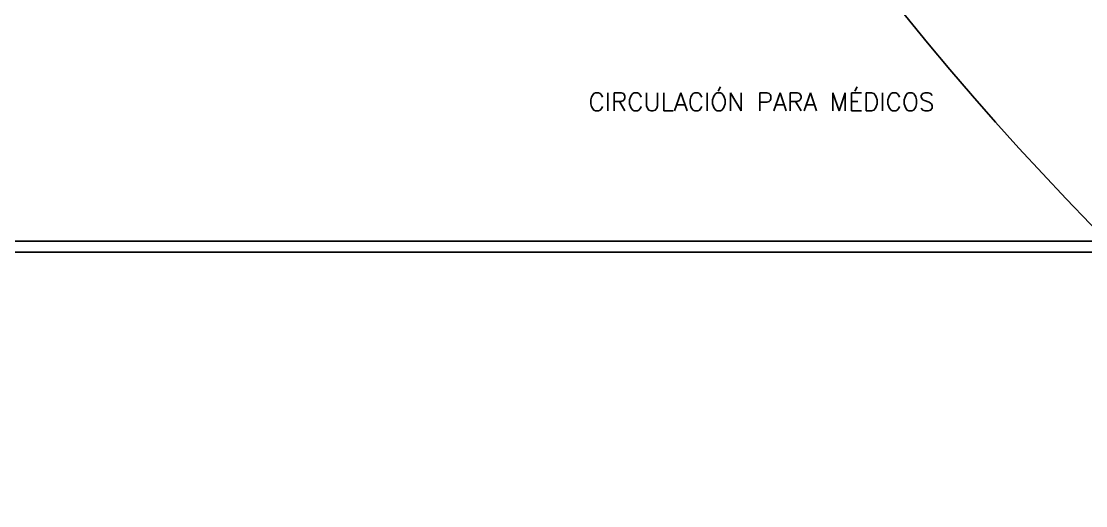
# Model space of a CAD drawing. Header units: metres. Extents: x -39 to 21688, y -24 to 9022.
# Drawn here: x 173.7 to 188.4, y -3.5 to 3.19 of the extents above; entities that cross this region are included whole.
import ezdxf

# ---------------------------------------------------------------- set-up
doc = ezdxf.new("R2010")
doc.units = ezdxf.units.M
doc.header["$MEASUREMENT"] = 0
for name, color, linetype in [('AN-TEXTO', 3, 'Continuous'), ('AR-MUROS', 6, 'Continuous'), ('AR-PUERTAS', 2, 'Continuous')]:
    doc.layers.add(name, color=color, linetype=linetype)
doc.styles.add('REGULAR-2.5', font='romans.shx', dxfattribs={"height": 2.5})

msp = doc.modelspace()

# ---------------------------------------------------------------- linework, layer by layer
at = {"layer": 'AR-MUROS'}
for points in [[(237.95949, 56.44698), (237.95949, 16.81643), (237.95949, 0.00044), (150.01989, 0), (144.01989, 0), (144.01989, 12.40006), (144.16989, 12.40006), (144.16989, 11.5001)], [(199.38066, 0.15024), (150.01989, 0.15), (144.16989, 0.15), (144.16989, 4.1501)]]:
    msp.add_lwpolyline(points, dxfattribs=at)
at = {"layer": 'AR-PUERTAS'}
for centre in [(217.14832, 28.38769), (164.88265, 27.62249)]:
    msp.add_circle(centre, 40.08066, dxfattribs=at)

# ---------------------------------------------------------------- texts
at = {"layer": 'AN-TEXTO', "insert": (181.31636, 2.20148), "char_height": 0.25, "attachment_point": 1, "style": 'REGULAR-2.5'}
msp.add_mtext_dynamic_manual_height_columns('\\pi0.22058;CIRCULACIÓN PARA MÉDICOS ', width=5.7863988, gutter_width=1.25, heights=[0.30966], dxfattribs=at)

doc.saveas('drawing.dxf')
